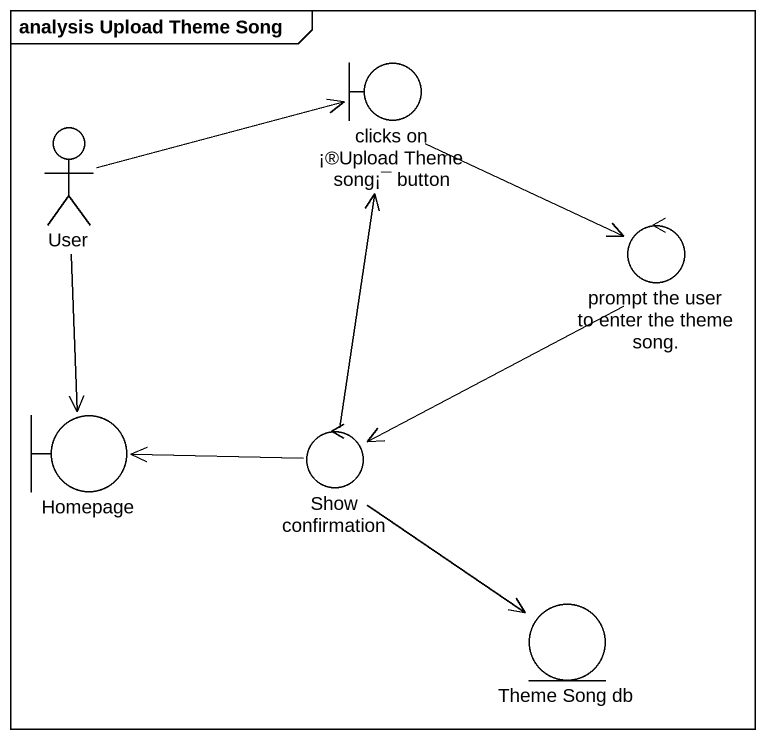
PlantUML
@startuml
mainframe analysis Upload Theme Song
actor User
boundary "clicks on ¡®Upload Theme song¡¯ button" as clicks_on_Upload_Theme_song
control "prompt the user to enter the theme song." as prompt_the_user_to_enter
boundary Homepage
control "Show confirmation" as Show_confirmation
entity "Theme Song db" as Theme_Song_db
User -right-> clicks_on_Upload_Theme_song
User --> Homepage
clicks_on_Upload_Theme_song --> prompt_the_user_to_enter
prompt_the_user_to_enter --> Show_confirmation
Show_confirmation -up-> clicks_on_Upload_Theme_song
Show_confirmation -left-> Homepage
Show_confirmation --> Theme_Song_db
@enduml
